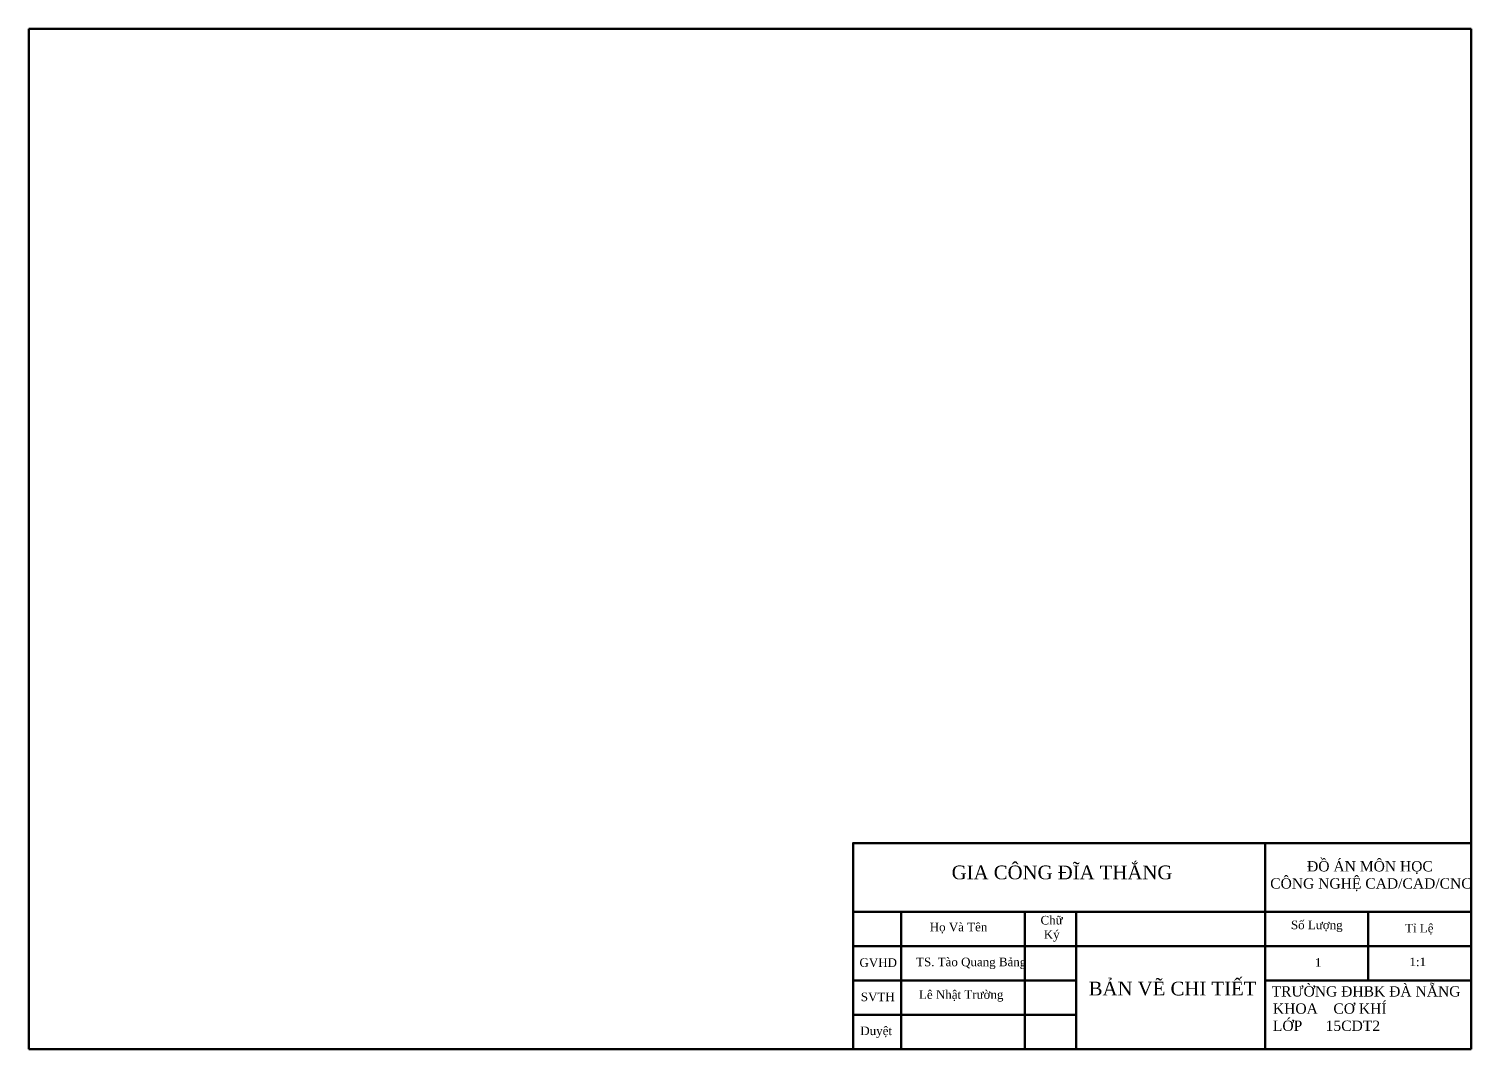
# Model space of a CAD drawing. Header units: millimetres. Extents: x -1654 to 1318, y -6 to 660.
# Drawn here: x 772 to 1318, y -4 to 382 of the extents above; entities that cross this region are included whole.
import ezdxf

# ---------------------------------------------------------------- set-up
doc = ezdxf.new("R2010")
doc.units = ezdxf.units.MM
doc.layers.add('chu', color=140, linetype='Continuous')
doc.layers.add('chuan-text', color=90, linetype='Continuous', lineweight=25)
doc.layers.add('khung', color=212, linetype='Continuous', lineweight=50)
doc.styles.get("Standard").update_dxf_attribs({"font": 'times.ttf'})

msp = doc.modelspace()

# ---------------------------------------------------------------- linework, layer by layer
at = {"layer": 'khung'}
for p, q in [((772.1756, -3.8404), (772.1756, 382.2596)), ((772.1756, 382.2596), (1318.1756, 382.2596)), ((1318.1756, -3.8404), (1318.1756, 382.2596)), ((1240.1756, 74.1596), (1240.1756, -3.8404)), ((1318.1756, 74.1596), (1318.1756, 74.1596)), ((1279.1756, 48.1596), (1279.1756, 22.1596)), ((1162.1756, 35.1596), (1240.1756, 35.1596)), ((1240.1756, 35.1596), (1318.1756, 35.1596)), ((1240.1756, 22.1596), (1318.1756, 22.1596)), ((772.1756, -3.8404), (1318.1756, -3.8404))]:
    msp.add_line(p, q, dxfattribs=at)
for points in [[(1318.1756, -3.8404), (1084.1756, -3.8404), (1084.1756, 74.1596), (1318.1756, 74.1596)], [(1084.1756, 74.1596), (1318.1756, 74.1596), (1318.1756, 48.1596), (1084.1756, 48.1596)], [(1084.1756, 48.1596), (1102.3756, 48.1596), (1102.3756, -3.8404), (1084.1756, -3.8404)], [(1149.1756, 48.1596), (1168.6756, 48.1596), (1168.6756, -3.8404), (1149.1756, -3.8404)]]:
    msp.add_lwpolyline(points, close=True, dxfattribs=at)
for points in [[(1162.1756, 35.1596), (1084.1756, 35.1596), (1084.1756, 48.1596), (1162.1756, 48.1596)], [(1162.1756, 22.1596), (1084.1756, 22.1596), (1084.1756, 35.1596), (1162.1756, 35.1596)], [(1168.6756, 22.1596), (1084.1756, 22.1596), (1084.1756, 9.1596), (1168.6756, 9.1596)]]:
    msp.add_lwpolyline(points, dxfattribs=at)

# ---------------------------------------------------------------- texts
at = {"layer": 'chu', "attachment_point": 1}
for s, insert, char_height, width in [('\\pi37.3504;GIA CÔNG ĐĨA THẮNG', (1084.1756, 65.6345), 5.2, 156), ('{\\fTimes New Roman|b0|i0|c0|p18;Họ Và Tên}', (1113.2205, 43.9963), 3.25, 45.5), ('{\\fTimes New Roman|b0|i0|c0|p18;Chữ \\P Ký}', (1155.1679, 46.5837), 3.25, 13), ('{\\fTimes New Roman|b0|i0|c0|p18;Số Lượng}', (1249.9579, 44.7962), 3.25, 45.5), ('{\\fTimes New Roman|b0|i0|c0|p18;Tỉ Lệ}', (1293.1372, 43.5634), 3.25, 45.5), ('{\\fTimes New Roman|b0|i0|c0|p18;GVHD}', (1086.6217, 30.5285), 3.25, 45.5), ('TS. Tào Quang Bảng', (1108.0438, 30.7854), 3.25, 45.5), ('{\\fTimes New Roman|b0|i0|c0|p18;1}', (1259.0304, 30.5758), 3.25, 45.5), ('1:1', (1294.8303, 30.8118), 3.25, 45.5), ('BẢN VẼ CHI TIẾT', (1173.3926, 21.6841), 5.2, 78), ('{\\fTimes New Roman|b0|i0|c0|p18;SVTH}', (1087.1371, 17.5544), 3.25, 45.5), ('Lê Nhật Trường', (1109.141, 18.4529), 3.25, 45.5), ('  {\\H1.2x;TRƯỜNG ĐHBK ĐÀ NẴNG\\P  KHOA    CƠ KHÍ\\P  LỚP      15CDT2}', (1240.1756, 19.964), 3.25, 78), ('{\\fTimes New Roman|b0|i0|c0|p18;Duyệt}', (1086.942, 4.7236), 3.25, 45.5)]:
    msp.add_mtext(s, dxfattribs=dict(at, insert=insert, char_height=char_height, width=width))
at = {"layer": 'chuan-text', "insert": (1240.1756, 74.1596), "char_height": 4.1067, "width": 78, "attachment_point": 1}
msp.add_mtext('\\pi39;\\P\\pi15.87409;{\\H0.94967x;ĐỒ ÁN MÔN HỌC\\P\\pi1.93022;CÔNG NGHỆ CAD/CAD/CNC}', dxfattribs=at)

doc.saveas('drawing.dxf')
